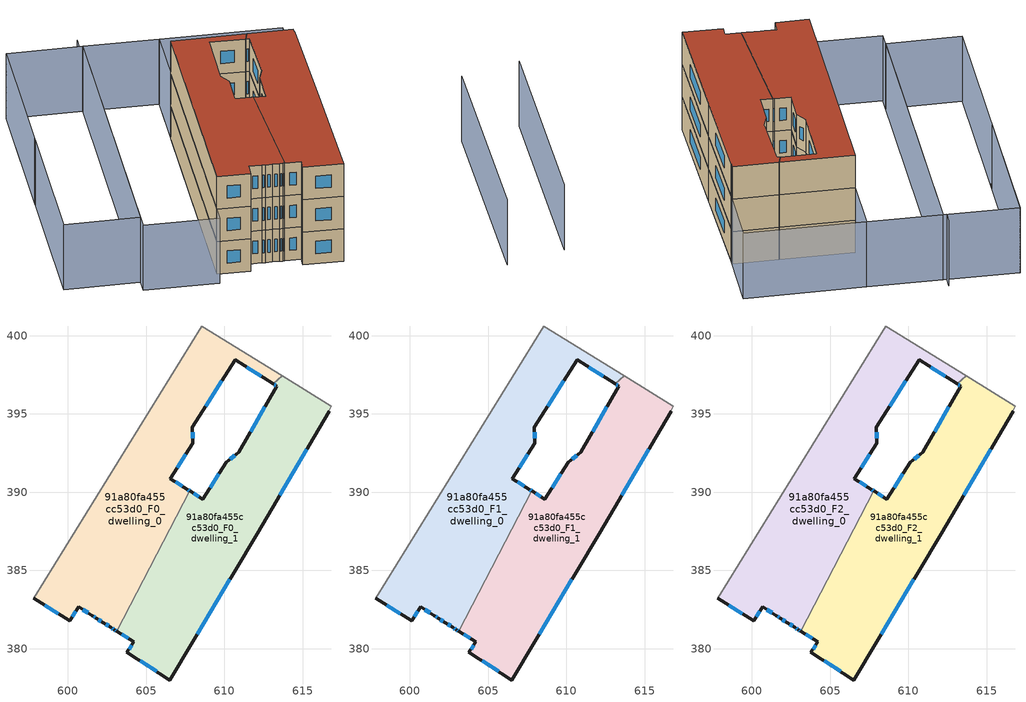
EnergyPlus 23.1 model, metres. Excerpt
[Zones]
91a80fa455cc53d0_F0_dwelling_0
 floor ground (EU_floor_Construction): 613.7,397.43 613.12,396.93 610.69,398.47 607.96,394.16 607.98,393.13 606.55,390.87 607.66,390.17 607.81,390.08 603.11,381.13 602.98,381.21 602.75,381.35 602.27,381.66 601.82,381.95 601.56,382.11 600.68,382.67 600.12,381.77 597.81,383.23 608.55,400.62 z0
 wall outside (EU_wall_Construction): 597.81,383.23 600.12,381.77 600.68,382.67 601.56,382.11 601.82,381.95 602.27,381.66 602.75,381.35 602.98,381.21 603.11,381.13 / 607.81,390.08 607.66,390.17 606.55,390.87 607.98,393.13 607.96,394.16 610.69,398.47 613.12,396.93 z0:3
 wall adiabatic (EU_wall_Construction): 613.7,397.43 608.55,400.62 597.81,383.23 z0:3
 wall to 91a80fa455cc53d0_F0_dwelling_1 (EU_wall_Construction): 613.12,396.93 613.7,397.43 / 603.11,381.13 607.8,390.08 z0:3
 window (EU_Window_Construction): 602.42,381.57 602.6,381.45 / 601.96,381.86 602.13,381.75 / 601.64,382.06 601.74,382 / 600.96,382.49 601.29,382.28 / 600.29,382.05 600.51,382.39 / 598.53,382.78 599.4,382.23 / 611.45,397.99 612.36,397.41 / 608.81,395.5 609.84,397.13 / 607.97,393.45 607.97,393.84 / 607,391.57 607.54,392.43 / 607.32,390.39 606.9,390.65 / 607.76,390.11 607.71,390.14 / 603.02,381.18 603.07,381.15 / 602.82,381.31 602.91,381.25 z0.93:2.07
91a80fa455cc53d0_F0_dwelling_1
 floor ground (EU_floor_Construction): 616.85,395.49 616.66,395.19 616.7,395.16 612.09,387.36 606.53,378 603.77,379.76 604.21,380.43 603.11,381.13 607.81,390.08 608.62,389.56 610.12,391.91 610.91,392.56 613.36,396.77 613.12,396.93 613.7,397.43 z0
 wall outside (EU_wall_Construction): 603.11,381.13 604.21,380.43 603.77,379.76 606.53,378 612.09,387.36 616.7,395.16 / 613.12,396.93 613.36,396.77 610.91,392.56 610.12,391.91 608.62,389.56 607.81,390.08 z0:3
 wall adiabatic (EU_wall_Construction): 616.7,395.16 616.66,395.19 616.85,395.49 613.7,397.43 z0:3
 window (EU_Window_Construction): 603.45,380.91 603.86,380.65 / 608.37,389.72 608.06,389.92 / 609.65,391.18 609.09,390.29 / 610.66,392.36 610.36,392.11 / 612.6,395.46 611.68,393.87 / 613.19,396.88 613.28,396.82 / 613.53,389.79 615.26,392.73 / 608.26,380.91 610.36,384.44 / 604.63,379.21 605.67,378.55 / 604.07,380.22 603.91,379.97 z0.93:2.07
91a80fa455cc53d0_F1_dwelling_0
 floor to 91a80fa455cc53d0_F0_dwelling_0 (EU_floor_Construction): 613.7,397.43 613.12,396.93 610.69,398.47 607.96,394.16 607.98,393.13 606.55,390.87 607.66,390.17 607.8,390.08 603.11,381.13 602.98,381.21 602.75,381.35 602.27,381.66 601.82,381.95 601.56,382.11 600.68,382.67 600.12,381.77 597.81,383.23 608.55,400.62 z3
 wall outside (EU_wall_Construction): 597.81,383.23 600.12,381.77 600.68,382.67 601.56,382.11 601.82,381.95 602.27,381.66 602.75,381.35 602.98,381.21 603.11,381.13 / 607.81,390.08 607.66,390.17 606.55,390.87 607.98,393.13 607.96,394.16 610.69,398.47 613.12,396.93 z3:6
 wall adiabatic (EU_wall_Construction): 613.7,397.43 608.55,400.62 597.81,383.23 z3:6
 wall to 91a80fa455cc53d0_F1_dwelling_1 (EU_wall_Construction): 613.12,396.93 613.7,397.43 / 603.11,381.13 607.8,390.08 z3:6
 window (EU_Window_Construction): 602.42,381.57 602.6,381.45 / 601.96,381.86 602.13,381.75 / 601.64,382.06 601.74,382 / 600.96,382.49 601.29,382.28 / 600.29,382.05 600.51,382.39 / 598.53,382.78 599.4,382.23 / 611.45,397.99 612.36,397.41 / 608.81,395.5 609.84,397.13 / 607.97,393.45 607.97,393.84 / 607,391.57 607.54,392.43 / 607.32,390.39 606.9,390.65 / 607.76,390.11 607.71,390.14 / 603.02,381.18 603.07,381.15 / 602.82,381.31 602.91,381.25 z3.93:5.07
91a80fa455cc53d0_F1_dwelling_1
 floor to 91a80fa455cc53d0_F0_dwelling_1 (EU_floor_Construction): 616.85,395.49 616.66,395.19 616.7,395.16 612.09,387.36 606.53,378 603.77,379.76 604.21,380.43 603.11,381.13 607.8,390.08 608.62,389.56 610.12,391.91 610.91,392.56 613.36,396.77 613.12,396.93 613.7,397.43 z3
 wall outside (EU_wall_Construction): 603.11,381.13 604.21,380.43 603.77,379.76 606.53,378 612.09,387.36 616.7,395.16 / 613.12,396.93 613.36,396.77 610.91,392.56 610.12,391.91 608.62,389.56 607.81,390.08 z3:6
 wall adiabatic (EU_wall_Construction): 616.7,395.16 616.66,395.19 616.85,395.49 613.7,397.43 z3:6
 window (EU_Window_Construction): 603.45,380.91 603.86,380.65 / 608.37,389.72 608.06,389.92 / 609.65,391.18 609.09,390.29 / 610.66,392.36 610.36,392.11 / 612.6,395.46 611.68,393.87 / 613.19,396.88 613.28,396.82 / 613.53,389.79 615.26,392.73 / 608.26,380.91 610.36,384.44 / 604.63,379.21 605.67,378.55 / 604.07,380.22 603.91,379.97 z3.93:5.07
91a80fa455cc53d0_F2_dwelling_0
 floor to 91a80fa455cc53d0_F1_dwelling_0 (EU_floor_Construction): 613.7,397.43 613.12,396.93 610.69,398.47 607.96,394.16 607.98,393.13 606.55,390.87 607.66,390.17 607.8,390.08 603.11,381.13 602.98,381.21 602.75,381.35 602.27,381.66 601.82,381.95 601.56,382.11 600.68,382.67 600.12,381.77 597.81,383.23 608.55,400.62 z6
 wall outside (EU_wall_Construction): 597.81,383.23 600.12,381.77 600.68,382.67 601.56,382.11 601.82,381.95 602.27,381.66 602.75,381.35 602.98,381.21 603.11,381.13 / 607.81,390.08 607.66,390.17 606.55,390.87 607.98,393.13 607.96,394.16 610.69,398.47 613.12,396.93 z6:9
 wall adiabatic (EU_wall_Construction): 613.7,397.43 608.55,400.62 597.81,383.23 z6:9
 wall to 91a80fa455cc53d0_F2_dwelling_1 (EU_wall_Construction): 613.12,396.93 613.7,397.43 / 603.11,381.13 607.8,390.08 z6:9
 window (EU_Window_Construction): 602.42,381.57 602.6,381.45 / 601.96,381.86 602.13,381.75 / 601.64,382.06 601.74,382 / 600.96,382.49 601.29,382.28 / 600.29,382.05 600.51,382.39 / 598.53,382.78 599.4,382.23 / 611.45,397.99 612.36,397.41 / 608.81,395.5 609.84,397.13 / 607.97,393.45 607.97,393.84 / 607,391.57 607.54,392.43 / 607.32,390.39 606.9,390.65 / 607.76,390.11 607.71,390.14 / 603.02,381.18 603.07,381.15 / 602.82,381.31 602.91,381.25 z6.93:8.07
 roof outside (EU_roof_Construction): 603.11,381.13 607.81,390.08 607.66,390.17 606.55,390.87 607.98,393.13 607.96,394.16 610.69,398.47 613.12,396.93 613.7,397.43 608.55,400.62 597.81,383.23 600.12,381.77 600.68,382.67 601.56,382.11 601.82,381.95 602.27,381.66 602.75,381.35 602.98,381.21 z9
91a80fa455cc53d0_F2_dwelling_1
 floor to 91a80fa455cc53d0_F1_dwelling_1 (EU_floor_Construction): 616.85,395.49 616.66,395.19 616.7,395.16 612.09,387.36 606.53,378 603.77,379.76 604.21,380.43 603.11,381.13 607.8,390.08 608.62,389.56 610.12,391.91 610.91,392.56 613.36,396.77 613.12,396.93 613.7,397.43 z6
 wall outside (EU_wall_Construction): 603.11,381.13 604.21,380.43 603.77,379.76 606.53,378 612.09,387.36 616.7,395.16 / 613.12,396.93 613.36,396.77 610.91,392.56 610.12,391.91 608.62,389.56 607.81,390.08 z6:9
 wall adiabatic (EU_wall_Construction): 616.7,395.16 616.66,395.19 616.85,395.49 613.7,397.43 z6:9
 window (EU_Window_Construction): 603.45,380.91 603.86,380.65 / 608.37,389.72 608.06,389.92 / 609.65,391.18 609.09,390.29 / 610.66,392.36 610.36,392.11 / 612.6,395.46 611.68,393.87 / 613.19,396.88 613.28,396.82 / 613.53,389.79 615.26,392.73 / 608.26,380.91 610.36,384.44 / 604.63,379.21 605.67,378.55 / 604.07,380.22 603.91,379.97 z6.93:8.07
 roof outside (EU_roof_Construction): 606.53,378 612.09,387.36 616.7,395.16 616.66,395.19 616.85,395.49 613.7,397.43 613.12,396.93 613.36,396.77 610.91,392.56 610.12,391.91 608.62,389.56 607.81,390.08 603.11,381.13 604.21,380.43 603.77,379.76 z9
shading: 615.7,369.09 625.27,385.11 / 606.38,409.18 605.88,408.36 / 611.28,405.02 597.09,382.06 / 597.09,382.06 591.9,385.27 / 591.9,385.27 606.09,408.23 / 606.09,408.23 611.28,405.02 / 587.35,389.49 600.91,411.43 / 600.91,411.43 606.09,408.23 / 606.09,408.23 592.53,386.29 / 592.53,386.29 587.35,389.49 / 600.91,411.43 594.04,400.33 / 611.27,405.02 619.63,399.86 / 619.63,399.86 616.71,395.15 / 616.71,395.15 608.36,400.31 / 608.36,400.31 611.27,405.02 z0:6
[Building]
EU S2 Campaign: North Axis=0; Terrain=City; Solar Distribution=FullExterior
[Site:Location]
Montreal-Trudeau.Intl.AP: Latitude=45.4667; Longitude=-73.75; Time Zone=-5; Elevation=36
[SizingPeriod:WeatherFileDays]
AnnualSizingPeriod: Begin Month=1; Begin Day of Month=1; End Month=12; End Day of Month=31; Day of Week for Start Day=Monday; Use Weather File Daylight Saving Period=No; Use Weather File Rain and Snow Indicators=No
[MATERIAL]
EU_InternalMass_Material: Roughness=MediumRough; Thickness=0.1; Conductivity=1; Density=1800; Specific Heat=900; Thermal Absorptance=0.9; Solar Absorptance=0.7; Visible Absorptance=0.7
[MATERIAL:NOMASS] Roughness=MediumRough; Thermal Absorptance=0.9; Solar Absorptance=0.7; Visible Absorptance=0.7
Name | Thermal Resistance
EU_wall_NoMass; EU_floor_NoMass | 1.36485
EU_roof_NoMass | 2.55992
[WINDOWMATERIAL:SIMPLEGLAZINGSYSTEM]
EU_Window_SimpleGlazing: UFactor=3.92339; Solar Heat Gain Coefficient=0.8; Visible Transmittance=0.8
[CONSTRUCTION]
EU_wall_Construction: EU_wall_NoMass
EU_roof_Construction: EU_roof_NoMass
EU_floor_Construction: EU_floor_NoMass
EU_Window_Construction: EU_Window_SimpleGlazing
EU_InternalMass_Construction: EU_InternalMass_Material
[ZONE] Type=1; Multiplier=1; Ceiling Height=autocalculate; Floor Area=autocalculate; Part of Total Floor Area=Yes
Name | Volume
91a80fa455cc53d0_F0_dwelling_0; 91a80fa455cc53d0_F1_dwelling_0; 91a80fa455cc53d0_F2_dwelling_0; 91a80fa455cc53d0_F1_dwelling_1; 91a80fa455cc53d0_F2_dwelling_1 | 260.788
91a80fa455cc53d0_F0_dwelling_1 | 260.787
[INTERNALMASS] Construction=EU_InternalMass_Construction; Surface Area=86.9294
Name | Zone or ZoneList
91a80fa455cc53d0_F0_dwelling_0_EU_InternalMass | 91a80fa455cc53d0_F0_dwelling_0
91a80fa455cc53d0_F0_dwelling_1_EU_InternalMass | 91a80fa455cc53d0_F0_dwelling_1
91a80fa455cc53d0_F1_dwelling_0_EU_InternalMass | 91a80fa455cc53d0_F1_dwelling_0
91a80fa455cc53d0_F1_dwelling_1_EU_InternalMass | 91a80fa455cc53d0_F1_dwelling_1
91a80fa455cc53d0_F2_dwelling_0_EU_InternalMass | 91a80fa455cc53d0_F2_dwelling_0
91a80fa455cc53d0_F2_dwelling_1_EU_InternalMass | 91a80fa455cc53d0_F2_dwelling_1
[OTHEREQUIPMENT] Fuel Type=Electricity; Design Level Calculation Method=Watts/Area; Power per Zone Floor Area=1; Fraction Latent=0; Fraction Radiant=0; Fraction Lost=0; Carbon Dioxide Generation Rate=0; EndUse Subcategory=EU_Step8_InternalGains
Name | Zone or ZoneList or Space or SpaceList | Schedule
EU_Step8_InternalGain_91a80fa455cc53d0_F0_dwelling_0_f000 | 91a80fa455cc53d0_F0_dwelling_0 | EU_Step8_GainSchedule_91a80fa455cc53d0_F0_dwelling_0_f000
EU_Step8_InternalGain_91a80fa455cc53d0_F0_dwelling_1_f000 | 91a80fa455cc53d0_F0_dwelling_1 | EU_Step8_GainSchedule_91a80fa455cc53d0_F0_dwelling_1_f000
EU_Step8_InternalGain_91a80fa455cc53d0_F1_dwelling_0_f000 | 91a80fa455cc53d0_F1_dwelling_0 | EU_Step8_GainSchedule_91a80fa455cc53d0_F1_dwelling_0_f000
EU_Step8_InternalGain_91a80fa455cc53d0_F1_dwelling_1_f000 | 91a80fa455cc53d0_F1_dwelling_1 | EU_Step8_GainSchedule_91a80fa455cc53d0_F1_dwelling_1_f000
EU_Step8_InternalGain_91a80fa455cc53d0_F2_dwelling_0_f000 | 91a80fa455cc53d0_F2_dwelling_0 | EU_Step8_GainSchedule_91a80fa455cc53d0_F2_dwelling_0_f000
EU_Step8_InternalGain_91a80fa455cc53d0_F2_dwelling_1_f000 | 91a80fa455cc53d0_F2_dwelling_1 | EU_Step8_GainSchedule_91a80fa455cc53d0_F2_dwelling_1_f000
[ZONEVENTILATION:DESIGNFLOWRATE] Schedule=EU_AlwaysOn; Design Flow Rate Calculation Method=AirChanges/Hour; Air Changes per Hour=0.860309; Ventilation Type=Natural; Fan Pressure Rise=0; Fan Total Efficiency=1; Constant Term Coefficient=1; Temperature Term Coefficient=0; Velocity Term Coefficient=0; Velocity Squared Term Coefficient=0; Minimum Indoor Temperature=-100; Maximum Indoor Temperature=100; Delta Temperature=-100; Minimum Outdoor Temperature=-100; Maximum Outdoor Temperature=100; Maximum Wind Speed=40
Name | Zone or ZoneList or Space or SpaceList
EU_ConstantAir_91a80fa455cc53d0_F0_dwelling_0 | 91a80fa455cc53d0_F0_dwelling_0
EU_ConstantAir_91a80fa455cc53d0_F0_dwelling_1 | 91a80fa455cc53d0_F0_dwelling_1
EU_ConstantAir_91a80fa455cc53d0_F1_dwelling_0 | 91a80fa455cc53d0_F1_dwelling_0
EU_ConstantAir_91a80fa455cc53d0_F1_dwelling_1 | 91a80fa455cc53d0_F1_dwelling_1
EU_ConstantAir_91a80fa455cc53d0_F2_dwelling_0 | 91a80fa455cc53d0_F2_dwelling_0
EU_ConstantAir_91a80fa455cc53d0_F2_dwelling_1 | 91a80fa455cc53d0_F2_dwelling_1
[HVACTEMPLATE:THERMOSTAT] Constant Heating Setpoint=20; Constant Cooling Setpoint=50
EU_HeatOnly_91a80fa455cc53d0_F0_dwelling_0; EU_HeatOnly_91a80fa455cc53d0_F0_dwelling_1; EU_HeatOnly_91a80fa455cc53d0_F1_dwelling_0; EU_HeatOnly_91a80fa455cc53d0_F1_dwelling_1; EU_HeatOnly_91a80fa455cc53d0_F2_dwelling_0; EU_HeatOnly_91a80fa455cc53d0_F2_dwelling_1
[HVACTEMPLATE:ZONE:IDEALLOADSAIRSYSTEM] System Availability Schedule=EU_AlwaysOn; Maximum Heating Supply Air Temperature=50; Minimum Cooling Supply Air Temperature=13; Maximum Heating Supply Air Humidity Ratio=0.0156; Minimum Cooling Supply Air Humidity Ratio=0.0077; Heating Limit=NoLimit; Cooling Limit=NoLimit; Heating Availability Schedule=EU_AlwaysOn; Cooling Availability Schedule=EU_CoolingOff; Dehumidification Control Type=ConstantSensibleHeatRatio; Cooling Sensible Heat Ratio=0.7; Dehumidification Setpoint=60; Humidification Control Type=None; Humidification Setpoint=30; Outdoor Air Method=None; Outdoor Air Flow Rate per Person=0.00944; Outdoor Air Flow Rate per Zone Floor Area=0; Outdoor Air Flow Rate per Zone=0; Demand Controlled Ventilation Type=None; Outdoor Air Economizer Type=NoEconomizer; Heat Recovery Type=None; Sensible Heat Recovery Effectiveness=0.7; Latent Heat Recovery Effectiveness=0.65
Name | Template Thermostat
91a80fa455cc53d0_F0_dwelling_0 | EU_HeatOnly_91a80fa455cc53d0_F0_dwelling_0
91a80fa455cc53d0_F0_dwelling_1 | EU_HeatOnly_91a80fa455cc53d0_F0_dwelling_1
91a80fa455cc53d0_F1_dwelling_0 | EU_HeatOnly_91a80fa455cc53d0_F1_dwelling_0
91a80fa455cc53d0_F1_dwelling_1 | EU_HeatOnly_91a80fa455cc53d0_F1_dwelling_1
91a80fa455cc53d0_F2_dwelling_0 | EU_HeatOnly_91a80fa455cc53d0_F2_dwelling_0
91a80fa455cc53d0_F2_dwelling_1 | EU_HeatOnly_91a80fa455cc53d0_F2_dwelling_1
[SIZING:ZONE] Zone Cooling Design Supply Air Temperature Input Method=SupplyAirTemperature; Zone Cooling Design Supply Air Temperature=13; Zone Heating Design Supply Air Temperature Input Method=SupplyAirTemperature; Zone Heating Design Supply Air Temperature=50; Zone Cooling Design Supply Air Humidity Ratio=0.008; Zone Heating Design Supply Air Humidity Ratio=0.008; Cooling Design Air Flow Method=DesignDay; Cooling Design Air Flow Rate=0; Cooling Minimum Air Flow per Zone Floor Area=0.000762; Cooling Minimum Air Flow=0; Cooling Minimum Air Flow Fraction=0.2; Heating Design Air Flow Method=DesignDay; Heating Design Air Flow Rate=0; Heating Maximum Air Flow per Zone Floor Area=0.002032; Heating Maximum Air Flow=0.141576; Heating Maximum Air Flow Fraction=0.3; Account for Dedicated Outdoor Air System=No; Dedicated Outdoor Air System Control Strategy=NeutralSupplyAir; Dedicated Outdoor Air Low Setpoint Temperature for Design=autosize; Dedicated Outdoor Air High Setpoint Temperature for Design=autosize; Zone Load Sizing Method=Sensible Load Only No Latent Load; Zone Latent Cooling Design Supply Air Humidity Ratio Input Method=HumidityRatioDifference; Zone Cooling Design Supply Air Humidity Ratio Difference=0.005; Zone Latent Heating Design Supply Air Humidity Ratio Input Method=HumidityRatioDifference; Zone Humidification Design Supply Air Humidity Ratio Difference=0.005
91a80fa455cc53d0_F0_dwelling_0; 91a80fa455cc53d0_F0_dwelling_1; 91a80fa455cc53d0_F1_dwelling_0; 91a80fa455cc53d0_F1_dwelling_1; 91a80fa455cc53d0_F2_dwelling_0; 91a80fa455cc53d0_F2_dwelling_1
[SCHEDULE:CONSTANT]
Name | Hourly Value
EU_AlwaysOn | 1
EU_CoolingOff | 0
[SCHEDULE:FILE] Column Number=1; Rows to Skip at Top=0; Number of Hours of Data=8760; Column Separator=Comma; Interpolate to Timestep=No; Minutes per Item=60; Adjust Schedule for Daylight Savings=Yes
Name | File
EU_Step8_GainSchedule_91a80fa455cc53d0_F0_dwelling_0_f000 | ../../schedules/91a80fa455cc53d0/91a80fa455cc53d0_F0_dwelling_0_f000_gain.csv
EU_Step8_GainSchedule_91a80fa455cc53d0_F0_dwelling_1_f000 | ../../schedules/91a80fa455cc53d0/91a80fa455cc53d0_F0_dwelling_1_f000_gain.csv
EU_Step8_GainSchedule_91a80fa455cc53d0_F1_dwelling_0_f000 | ../../schedules/91a80fa455cc53d0/91a80fa455cc53d0_F1_dwelling_0_f000_gain.csv
EU_Step8_GainSchedule_91a80fa455cc53d0_F1_dwelling_1_f000 | ../../schedules/91a80fa455cc53d0/91a80fa455cc53d0_F1_dwelling_1_f000_gain.csv
EU_Step8_GainSchedule_91a80fa455cc53d0_F2_dwelling_0_f000 | ../../schedules/91a80fa455cc53d0/91a80fa455cc53d0_F2_dwelling_0_f000_gain.csv
EU_Step8_GainSchedule_91a80fa455cc53d0_F2_dwelling_1_f000 | ../../schedules/91a80fa455cc53d0/91a80fa455cc53d0_F2_dwelling_1_f000_gain.csv
